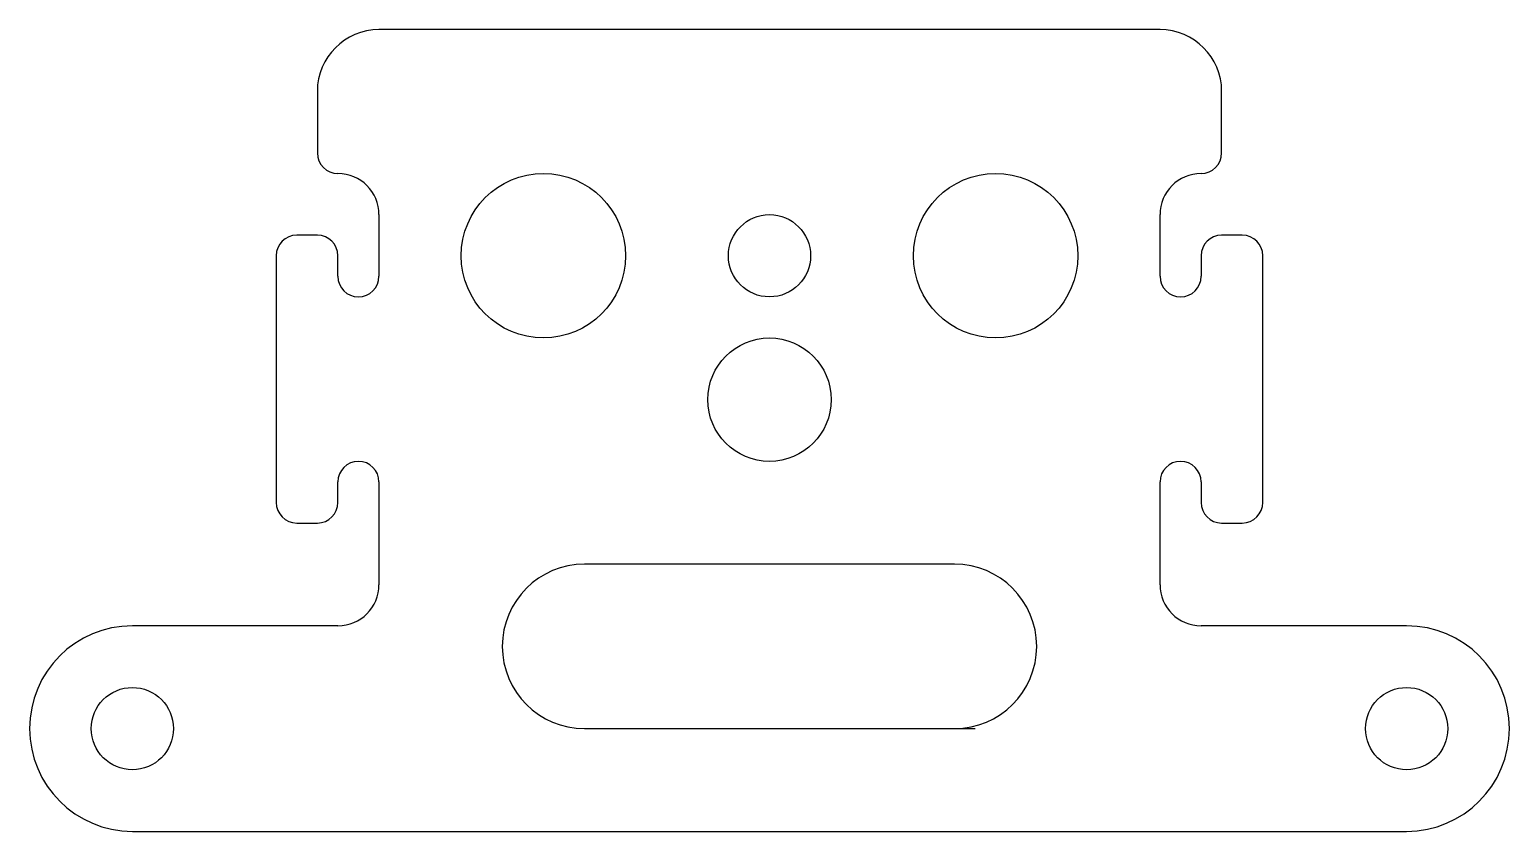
# Model space of a CAD drawing. Header units: metres. Extents: x 0 to 72, y 0 to 39.
import ezdxf

# ---------------------------------------------------------------- set-up
doc = ezdxf.new("R2010")
doc.units = ezdxf.units.M

msp = doc.modelspace()

# ---------------------------------------------------------------- linework, layer by layer
at = {"layer": '1'}
for p, q in [((55, 39), (17, 39)), ((14, 36), (14, 33)), ((58, 33), (58, 36)), ((17, 30), (17, 27)), ((55, 27), (55, 30)), ((14, 29), (13, 29)), ((59, 29), (58, 29)), ((12, 28), (12, 16)), ((15, 27), (15, 28)), ((57, 28), (57, 27)), ((60, 16), (60, 28)), ((15, 16), (15, 17)), ((17, 17), (17, 12)), ((55, 12), (55, 17)), ((57, 17), (57, 16)), ((13, 15), (14, 15)), ((58, 15), (59, 15)), ((45, 13), (27, 13)), ((15, 10), (5, 10)), ((67, 10), (57, 10)), ((27, 5), (46, 5)), ((5, 0), (67, 0))]:
    msp.add_line(p, q, dxfattribs=at)
for centre, radius in [((25, 28), 4), ((47, 28), 4), ((36, 28), 2), ((36, 21), 3), ((5, 5), 2), ((67, 5), 2)]:
    msp.add_circle(centre, radius, dxfattribs=at)
for centre, radius, start, end in [((17, 36), 3, 90, 180), ((55, 36), 3, 0, 90), ((15, 33), 1, 180, -90), ((57, 33), 1, -90, 0), ((15, 30), 2, 0, 90), ((57, 30), 2, 90, 180), ((13, 28), 1, 90, 180), ((14, 28), 1, 0, 90), ((58, 28), 1, 90, 180), ((59, 28), 1, 0, 90), ((16, 27), 1, 180, 0), ((56, 27), 1, 180, 0), ((16, 17), 1, 0, 180), ((56, 17), 1, 0, 180), ((13, 16), 1, 180, -90), ((14, 16), 1, -90, 0), ((58, 16), 1, 180, -90), ((59, 16), 1, -90, 0), ((27, 9), 4, 90, -90), ((45, 9), 4, -90, 90), ((15, 12), 2, -90, 0), ((57, 12), 2, 180, -90), ((5, 5), 5, 90, -90), ((67, 5), 5, -90, 90)]:
    msp.add_arc(centre, radius, start, end, dxfattribs=at)
at = {"layer": '2'}
msp.add_circle((25, 28), 4, dxfattribs=at)
at = {"layer": '24'}
msp.add_circle((47, 28), 4, dxfattribs=at)
at = {"layer": '25'}
msp.add_circle((36, 21), 3, dxfattribs=at)
at = {"layer": '26'}
msp.add_circle((36, 28), 2, dxfattribs=at)
at = {"layer": '27'}
msp.add_circle((67, 5), 2, dxfattribs=at)
at = {"layer": '3'}
msp.add_circle((5, 5), 2, dxfattribs=at)
at = {"layer": '4'}
for p, q in [((55, 39), (17, 39)), ((14, 36), (14, 33)), ((58, 33), (58, 36)), ((17, 30), (17, 27)), ((55, 27), (55, 30)), ((14, 29), (13, 29)), ((59, 29), (58, 29)), ((12, 28), (12, 16)), ((15, 27), (15, 28)), ((57, 28), (57, 27)), ((60, 16), (60, 28)), ((15, 16), (15, 17)), ((17, 17), (17, 12)), ((55, 12), (55, 17)), ((57, 17), (57, 16)), ((13, 15), (14, 15)), ((58, 15), (59, 15)), ((15, 10), (5, 10)), ((67, 10), (57, 10)), ((5, 0), (67, 0))]:
    msp.add_line(p, q, dxfattribs=at)
for centre, radius, start, end in [((17, 36), 3, 90, 180), ((55, 36), 3, 0, 90), ((15, 33), 1, 180, -90), ((57, 33), 1, -90, 0), ((15, 30), 2, 0, 90), ((57, 30), 2, 90, 180), ((13, 28), 1, 90, 180), ((14, 28), 1, 0, 90), ((58, 28), 1, 90, 180), ((59, 28), 1, 0, 90), ((16, 27), 1, 180, 0), ((56, 27), 1, 180, 0), ((16, 17), 1, 0, 180), ((56, 17), 1, 0, 180), ((13, 16), 1, 180, -90), ((14, 16), 1, -90, 0), ((58, 16), 1, 180, -90), ((59, 16), 1, -90, 0), ((15, 12), 2, -90, 0), ((57, 12), 2, 180, -90), ((5, 5), 5, 90, -90), ((67, 5), 5, -90, 90)]:
    msp.add_arc(centre, radius, start, end, dxfattribs=at)
at = {"layer": '50'}
for p, q in [((45, 13), (27, 13)), ((27, 5), (46, 5))]:
    msp.add_line(p, q, dxfattribs=at)
for centre, start, end in [((27, 9), 90, -90), ((45, 9), -90, 90)]:
    msp.add_arc(centre, 4, start, end, dxfattribs=at)

doc.saveas('drawing.dxf')
